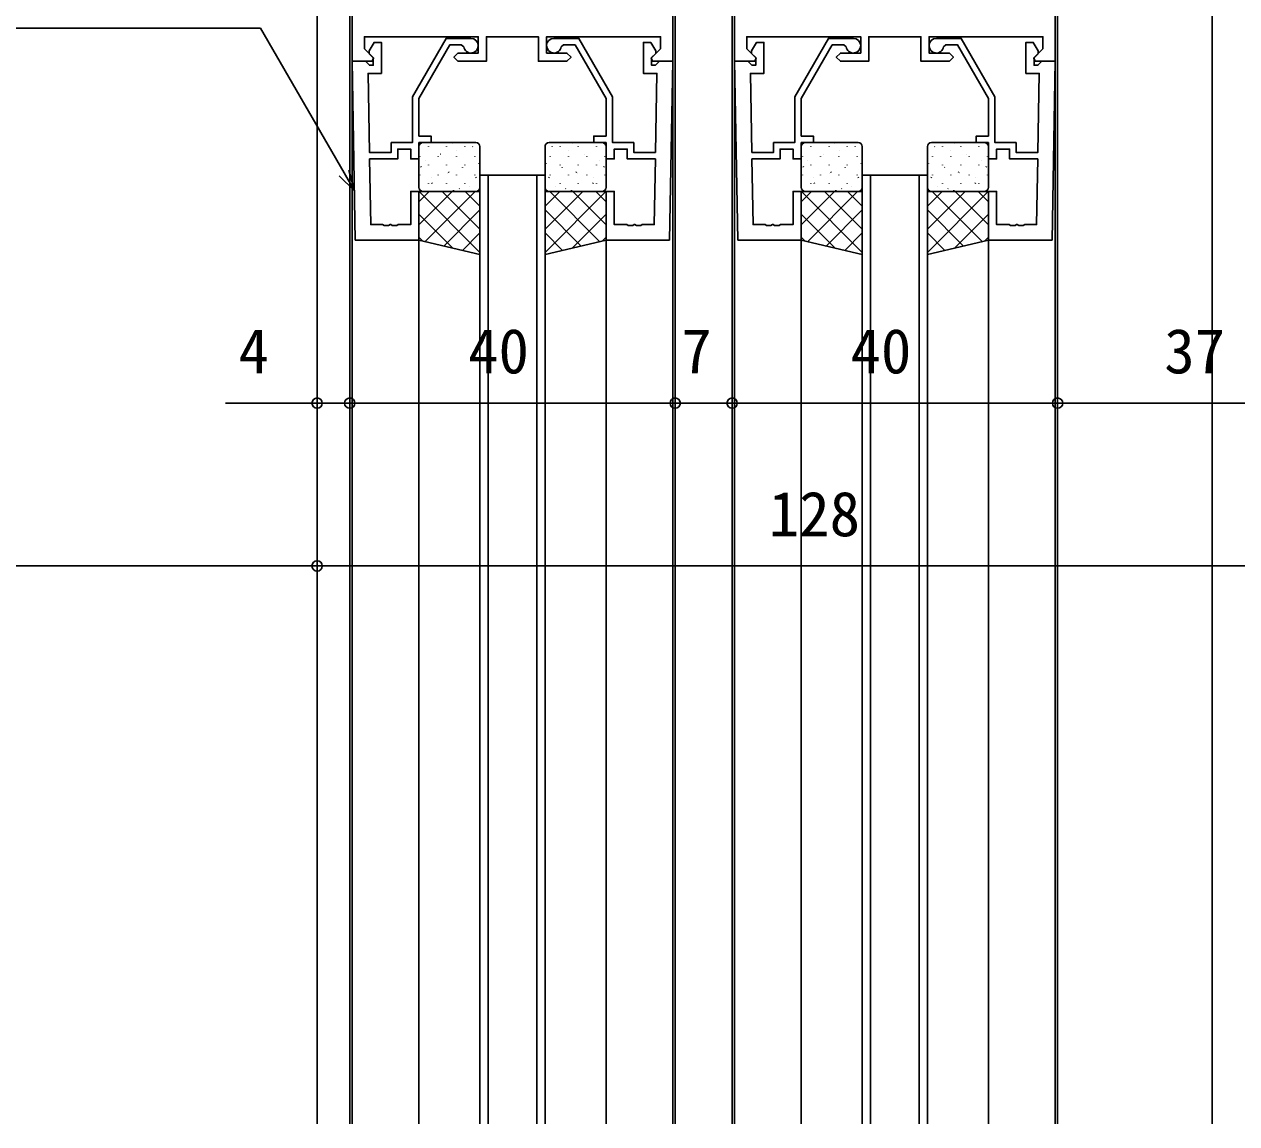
# Model space of a CAD drawing. Units: millimetres, scale not verified. Extents: x -437 to 438, y -681 to 679.
# Drawn here: x -287.7 to -138.7, y 75.5 to 210.5 of the extents above; entities that cross this region are included whole.
import ezdxf
from ezdxf.enums import TextEntityAlignment as Align

# ---------------------------------------------------------------- set-up
doc = ezdxf.new("R2010")
doc.units = ezdxf.units.MM
doc.header["$LTSCALE"] = 4
for name, color, linetype in [('0-2_YKK_11', 7, 'Continuous'), ('0-3_YKK_12', 2, 'Continuous'), ('0-4_YKK_13', 4, 'Continuous'), ('0-6_YKK_D', 6, 'Continuous')]:
    doc.layers.add(name, color=color, linetype=linetype)
doc.styles.add('ＭＳ ゴシック', font='')
doc.styles.get('ＭＳ ゴシック').set_extended_font_data('MS Gothic')

msp = doc.modelspace()

# ---------------------------------------------------------------- linework, layer by layer
at = {"layer": '0-2_YKK_11'}
for points in [[(-247.395, 253.999), (-247.395, 205.999), (-244.92, 205.999), (-244.759, 206.387), (-245.895, 207.523), (-245.895, 208.999), (-231.895, 208.999), (-231.895, 206.999), (-234.395, 206.999), (-234.895, 206.499), (-234.395, 205.999), (-230.895, 205.999), (-230.895, 208.999), (-224.495, 208.999), (-224.495, 205.999), (-220.995, 205.999), (-220.495, 206.499), (-220.995, 206.999), (-223.495, 206.999), (-223.495, 208.999), (-209.495, 208.999), (-209.495, 207.523), (-210.632, 206.387), (-210.471, 205.999), (-207.995, 205.999), (-207.995, 253.999)], [(-200.4, 253.999), (-200.4, 205.999), (-197.924, 205.999), (-197.764, 206.387), (-198.9, 207.523), (-198.9, 208.999), (-184.9, 208.999), (-184.9, 206.999), (-187.4, 206.999), (-187.9, 206.499), (-187.4, 205.999), (-183.9, 205.999), (-183.9, 208.999), (-177.5, 208.999), (-177.5, 205.999), (-174, 205.999), (-173.5, 206.499), (-174, 206.999), (-176.5, 206.999), (-176.5, 208.999), (-162.5, 208.999), (-162.5, 207.523), (-163.636, 206.387), (-163.476, 205.999), (-161, 205.999), (-161, 253.999)], [(-247.011, 183.999), (-247.395, 205.999), (-245.765, 205.999), (-245.465, 205.699), (-245.265, 205.499), (-244.795, 205.499), (-244.795, 206.449), (-245.295, 206.949), (-245.295, 207.26), (-244.695, 208.299), (-243.795, 208.299), (-243.795, 204.499), (-245.439, 204.499), (-245.27, 194.799), (-242.595, 194.799), (-242.595, 195.999), (-239.995, 195.999), (-239.995, 201.632), (-235.857, 208.799), (-232.795, 208.799)], [(-208.379, 183.999), (-207.995, 205.999), (-209.625, 205.999), (-209.925, 205.699), (-210.125, 205.499), (-210.595, 205.499), (-210.595, 206.449), (-210.095, 206.949), (-210.095, 207.26), (-210.695, 208.299), (-211.595, 208.299), (-211.595, 204.499), (-209.952, 204.499), (-210.121, 194.799), (-212.795, 194.799), (-212.795, 195.999), (-215.395, 195.999), (-215.395, 201.632), (-219.533, 208.799), (-222.595, 208.799)], [(-200.016, 183.999), (-200.4, 205.999), (-198.77, 205.999), (-198.47, 205.699), (-198.27, 205.499), (-197.8, 205.499), (-197.8, 206.449), (-198.3, 206.949), (-198.3, 207.26), (-197.7, 208.299), (-196.8, 208.299), (-196.8, 204.499), (-198.444, 204.499), (-198.274, 194.799), (-195.6, 194.799), (-195.6, 195.999), (-193, 195.999), (-193, 201.631), (-188.862, 208.799), (-185.8, 208.799)], [(-161.384, 183.999), (-161, 205.999), (-162.63, 205.999), (-162.93, 205.699), (-163.13, 205.499), (-163.6, 205.499), (-163.6, 206.449), (-163.1, 206.949), (-163.1, 207.26), (-163.7, 208.299), (-164.6, 208.299), (-164.6, 204.499), (-162.956, 204.499), (-163.126, 194.799), (-165.8, 194.799), (-165.8, 195.999), (-168.4, 195.999), (-168.4, 201.631), (-172.538, 208.799), (-175.6, 208.799)], [(-233.683, 207.749), (-233.979, 207.999), (-235.395, 207.999), (-239.195, 201.417), (-239.195, 196.799), (-237.695, 196.799), (-237.695, 195.999), (-239.195, 195.999), (-239.195, 193.999), (-240.195, 193.999), (-240.195, 195.199), (-241.795, 195.199), (-241.795, 193.999), (-245.256, 193.999), (-245.115, 185.929), (-243.654, 185.929), (-243.47, 185.809), (-242.92, 185.809), (-242.737, 185.929), (-242.654, 185.929), (-242.47, 185.809), (-241.92, 185.809), (-241.737, 185.929), (-240.195, 185.929), (-240.195, 189.999), (-239.195, 189.999), (-239.195, 183.999), (-247.011, 183.999)], [(-221.708, 207.749), (-221.412, 207.999), (-219.995, 207.999), (-216.195, 201.417), (-216.195, 196.799), (-217.695, 196.799), (-217.695, 195.999), (-216.195, 195.999), (-216.195, 193.999), (-215.195, 193.999), (-215.195, 195.199), (-213.595, 195.199), (-213.595, 193.999), (-210.135, 193.999), (-210.276, 185.929), (-211.737, 185.929), (-211.92, 185.809), (-212.47, 185.809), (-212.654, 185.929), (-212.737, 185.929), (-212.92, 185.809), (-213.47, 185.809), (-213.654, 185.929), (-215.195, 185.929), (-215.195, 189.999), (-216.195, 189.999), (-216.195, 183.999), (-208.379, 183.999)], [(-186.687, 207.749), (-186.983, 207.999), (-188.4, 207.999), (-192.2, 201.417), (-192.2, 196.799), (-190.7, 196.799), (-190.7, 195.999), (-192.2, 195.999), (-192.2, 193.999), (-193.2, 193.999), (-193.2, 195.199), (-194.8, 195.199), (-194.8, 193.999), (-198.26, 193.999), (-198.119, 185.929), (-196.658, 185.929), (-196.475, 185.809), (-195.925, 185.809), (-195.742, 185.929), (-195.658, 185.929), (-195.475, 185.809), (-194.925, 185.809), (-194.742, 185.929), (-193.2, 185.929), (-193.2, 189.999), (-192.2, 189.999), (-192.2, 183.999), (-200.016, 183.999)], [(-174.713, 207.749), (-174.417, 207.999), (-173, 207.999), (-169.2, 201.417), (-169.2, 196.799), (-170.7, 196.799), (-170.7, 195.999), (-169.2, 195.999), (-169.2, 193.999), (-168.2, 193.999), (-168.2, 195.199), (-166.6, 195.199), (-166.6, 193.999), (-163.14, 193.999), (-163.281, 185.929), (-164.742, 185.929), (-164.925, 185.809), (-165.475, 185.809), (-165.658, 185.929), (-165.742, 185.929), (-165.925, 185.809), (-166.475, 185.809), (-166.658, 185.929), (-168.2, 185.929), (-168.2, 189.999), (-169.2, 189.999), (-169.2, 183.999), (-161.384, 183.999)]]:
    msp.add_lwpolyline(points, dxfattribs=at)
for centre, start, end in [((-232.795, 207.899), 189.59406, 90), ((-222.595, 207.899), 90, 350.40594), ((-185.8, 207.899), 189.59406, 90), ((-175.6, 207.899), 90, 350.40594)]:
    msp.add_arc(centre, 0.9, start, end, dxfattribs=at)
at = {"layer": '0-3_YKK_12'}
for p, q in [((-247.695, 75.499), (-247.695, 253.999)), ((-207.695, 75.499), (-207.695, 253.999)), ((-200.7, 75.499), (-200.7, 253.999)), ((-160.7, 75.499), (-160.7, 253.999)), ((-251.7, 244.499), (-251.7, 75.499)), ((-141.7, 244), (-141.7, 75.499)), ((-247.395, 206.199), (-247.395, 75.499)), ((-207.995, 206.199), (-207.995, 75.499)), ((-200.4, 75.499), (-200.4, 206.199)), ((-161, 75.499), (-161, 206.199)), ((-231.695, 75.499), (-231.695, 191.999)), ((-230.695, 191.999), (-230.695, 75.499)), ((-224.695, 75.499), (-224.695, 191.999)), ((-184.7, 75.499), (-184.7, 191.999)), ((-183.7, 191.999), (-183.7, 75.499)), ((-177.7, 75.499), (-177.7, 191.999)), ((-239.195, 183.999), (-239.195, 75.499)), ((-216.195, 75.499), (-216.195, 183.999)), ((-192.2, 183.999), (-192.2, 75.499)), ((-169.2, 75.499), (-169.2, 183.999))]:
    msp.add_line(p, q, dxfattribs=at)
for points in [[(-231.695, 191.999), (-223.695, 191.999), (-223.695, 75.499)], [(-184.7, 191.999), (-176.7, 191.999), (-176.7, 75.499)]]:
    msp.add_lwpolyline(points, dxfattribs=at)
at = {"layer": '0-4_YKK_13'}
for p, q in [((-239.195, 190.499), (-239.195, 195.499)), ((-238.695, 195.999), (-232.195, 195.999)), ((-238.029, 195.532), (-238.029, 195.495)), ((-235.787, 195.532), (-235.787, 195.495)), ((-235.02, 195.999), (-234.978, 195.937)), ((-233.544, 195.532), (-233.544, 195.495)), ((-232.587, 195.505), (-232.585, 195.498)), ((-231.695, 195.499), (-231.695, 190.499)), ((-223.695, 195.499), (-223.695, 190.499)), ((-216.695, 195.999), (-223.195, 195.999)), ((-222.804, 195.505), (-222.806, 195.498)), ((-221.847, 195.532), (-221.847, 195.495)), ((-220.371, 195.999), (-220.412, 195.937)), ((-219.604, 195.532), (-219.604, 195.495)), ((-217.362, 195.532), (-217.362, 195.495)), ((-216.195, 190.499), (-216.195, 195.499)), ((-192.2, 190.499), (-192.2, 195.499)), ((-191.7, 195.999), (-185.2, 195.999)), ((-191.034, 195.532), (-191.034, 195.495)), ((-188.791, 195.532), (-188.791, 195.495)), ((-188.024, 195.999), (-187.983, 195.937)), ((-186.549, 195.532), (-186.549, 195.495)), ((-185.592, 195.505), (-185.589, 195.498)), ((-184.7, 195.499), (-184.7, 190.499)), ((-176.7, 195.499), (-176.7, 190.499)), ((-169.7, 195.999), (-176.2, 195.999)), ((-175.808, 195.505), (-175.811, 195.498)), ((-174.851, 195.532), (-174.851, 195.495)), ((-173.376, 195.999), (-173.417, 195.937)), ((-172.609, 195.532), (-172.609, 195.495)), ((-170.366, 195.532), (-170.366, 195.495)), ((-169.2, 190.499), (-169.2, 195.499)), ((-239.06, 194.321), (-239.06, 194.284)), ((-238.389, 193.84), (-238.387, 193.833)), ((-236.818, 194.321), (-236.818, 194.284)), ((-236.518, 194.572), (-236.515, 194.565)), ((-234.575, 194.321), (-234.575, 194.284)), ((-234.546, 195.021), (-234.544, 195.014)), ((-232.333, 194.321), (-232.333, 194.284)), ((-223.058, 194.321), (-223.058, 194.284)), ((-220.844, 195.021), (-220.847, 195.014)), ((-220.815, 194.321), (-220.815, 194.284)), ((-218.873, 194.572), (-218.875, 194.565)), ((-218.573, 194.321), (-218.573, 194.284)), ((-217.001, 193.84), (-217.004, 193.833)), ((-216.33, 194.321), (-216.33, 194.284)), ((-192.065, 194.321), (-192.065, 194.284)), ((-191.394, 193.84), (-191.392, 193.833)), ((-189.823, 194.321), (-189.823, 194.284)), ((-189.523, 194.572), (-189.52, 194.565)), ((-187.58, 194.321), (-187.58, 194.284)), ((-187.551, 195.021), (-187.548, 195.014)), ((-185.338, 194.321), (-185.338, 194.284)), ((-176.062, 194.321), (-176.062, 194.284)), ((-173.849, 195.021), (-173.852, 195.014)), ((-173.82, 194.321), (-173.82, 194.284)), ((-171.877, 194.572), (-171.88, 194.565)), ((-171.577, 194.321), (-171.577, 194.284)), ((-170.006, 193.84), (-170.008, 193.833)), ((-169.335, 194.321), (-169.335, 194.284)), ((-238.952, 193.061), (-238.91, 192.998)), ((-238.029, 193.252), (-238.029, 193.215)), ((-235.787, 193.252), (-235.787, 193.215)), ((-235.689, 192.232), (-235.687, 192.224)), ((-235.574, 192.397), (-235.533, 192.335)), ((-233.818, 192.963), (-233.815, 192.956)), ((-233.544, 193.252), (-233.544, 193.215)), ((-231.846, 193.413), (-231.844, 193.406)), ((-223.545, 193.413), (-223.547, 193.406)), ((-221.847, 193.252), (-221.847, 193.215)), ((-221.573, 192.963), (-221.575, 192.956)), ((-219.817, 192.397), (-219.858, 192.335)), ((-219.701, 192.232), (-219.704, 192.224)), ((-219.604, 193.252), (-219.604, 193.215)), ((-217.362, 193.252), (-217.362, 193.215)), ((-216.439, 193.061), (-216.481, 192.998)), ((-191.956, 193.061), (-191.915, 192.998)), ((-191.034, 193.252), (-191.034, 193.215)), ((-188.791, 193.252), (-188.791, 193.215)), ((-188.694, 192.232), (-188.691, 192.224)), ((-188.579, 192.397), (-188.537, 192.335)), ((-186.822, 192.963), (-186.82, 192.956)), ((-186.549, 193.252), (-186.549, 193.215)), ((-184.851, 193.413), (-184.848, 193.406)), ((-176.549, 193.413), (-176.552, 193.406)), ((-174.851, 193.252), (-174.851, 193.215)), ((-174.578, 192.963), (-174.58, 192.956)), ((-172.821, 192.397), (-172.863, 192.335)), ((-172.706, 192.232), (-172.709, 192.224)), ((-172.609, 193.252), (-172.609, 193.215)), ((-170.366, 193.252), (-170.366, 193.215)), ((-169.444, 193.061), (-169.485, 192.998)), ((-239.06, 192.041), (-239.06, 192.004)), ((-238.029, 190.972), (-238.029, 190.935)), ((-237.648, 191.747), (-237.646, 191.74)), ((-237.617, 191.044), (-237.575, 190.981)), ((-236.818, 192.041), (-236.818, 192.004)), ((-235.787, 190.972), (-235.787, 190.935)), ((-234.575, 192.041), (-234.575, 192.004)), ((-233.544, 190.972), (-233.544, 190.935)), ((-232.333, 192.041), (-232.333, 192.004)), ((-232.197, 191.734), (-232.155, 191.671)), ((-223.194, 191.734), (-223.235, 191.671)), ((-223.058, 192.041), (-223.058, 192.004)), ((-221.847, 190.972), (-221.847, 190.935)), ((-220.815, 192.041), (-220.815, 192.004)), ((-219.604, 190.972), (-219.604, 190.935)), ((-218.573, 192.041), (-218.573, 192.004)), ((-217.774, 191.044), (-217.816, 190.981)), ((-217.742, 191.747), (-217.745, 191.74)), ((-217.362, 190.972), (-217.362, 190.935)), ((-216.33, 192.041), (-216.33, 192.004)), ((-192.065, 192.041), (-192.065, 192.004)), ((-191.034, 190.972), (-191.034, 190.935)), ((-190.653, 191.747), (-190.651, 191.74)), ((-190.621, 191.044), (-190.58, 190.981)), ((-189.823, 192.041), (-189.823, 192.004)), ((-188.791, 190.972), (-188.791, 190.935)), ((-187.58, 192.041), (-187.58, 192.004)), ((-186.549, 190.972), (-186.549, 190.935)), ((-185.338, 192.041), (-185.338, 192.004)), ((-185.201, 191.734), (-185.16, 191.671)), ((-176.199, 191.734), (-176.24, 191.671)), ((-176.062, 192.041), (-176.062, 192.004)), ((-174.851, 190.972), (-174.851, 190.935)), ((-173.82, 192.041), (-173.82, 192.004)), ((-172.609, 190.972), (-172.609, 190.935)), ((-171.577, 192.041), (-171.577, 192.004)), ((-170.779, 191.044), (-170.82, 190.981)), ((-170.747, 191.747), (-170.749, 191.74)), ((-170.366, 190.972), (-170.366, 190.935)), ((-169.335, 192.041), (-169.335, 192.004)), ((-239.195, 188.733), (-237.929, 189.999)), ((-239.195, 185.905), (-235.101, 189.999)), ((-239.173, 189.999), (-231.695, 182.521)), ((-232.195, 189.999), (-238.695, 189.999)), ((-238.446, 183.826), (-232.272, 189.999)), ((-236.345, 189.999), (-231.695, 185.349)), ((-234.948, 190.139), (-234.946, 190.132)), ((-234.239, 190.38), (-234.198, 190.318)), ((-233.517, 189.999), (-231.695, 188.178)), ((-232.989, 190.623), (-232.987, 190.616)), ((-216.217, 189.999), (-223.695, 182.521)), ((-219.046, 189.999), (-223.695, 185.349)), ((-221.874, 189.999), (-223.695, 188.178)), ((-223.195, 189.999), (-216.695, 189.999)), ((-216.945, 183.826), (-223.118, 189.999)), ((-222.402, 190.623), (-222.404, 190.616)), ((-221.152, 190.38), (-221.193, 190.318)), ((-220.442, 190.139), (-220.445, 190.132)), ((-216.195, 185.905), (-220.29, 189.999)), ((-216.195, 188.733), (-217.461, 189.999)), ((-192.2, 188.733), (-190.934, 189.999)), ((-192.2, 185.905), (-188.106, 189.999)), ((-192.178, 189.999), (-184.7, 182.521)), ((-185.2, 189.999), (-191.7, 189.999)), ((-191.45, 183.826), (-185.277, 189.999)), ((-189.35, 189.999), (-184.7, 185.349)), ((-187.953, 190.139), (-187.95, 190.132)), ((-187.244, 190.38), (-187.202, 190.318)), ((-186.521, 189.999), (-184.7, 188.178)), ((-185.994, 190.623), (-185.991, 190.616)), ((-169.222, 189.999), (-176.7, 182.521)), ((-172.05, 189.999), (-176.7, 185.349)), ((-174.879, 189.999), (-176.7, 188.178)), ((-176.2, 189.999), (-169.7, 189.999)), ((-169.95, 183.826), (-176.123, 189.999)), ((-175.406, 190.623), (-175.409, 190.616)), ((-174.156, 190.38), (-174.198, 190.318)), ((-173.447, 190.139), (-173.45, 190.132)), ((-169.2, 185.905), (-173.294, 189.999)), ((-169.2, 188.733), (-170.466, 189.999)), ((-239.195, 187.192), (-235.042, 183.039)), ((-236.148, 183.295), (-231.695, 187.748)), ((-219.242, 183.295), (-223.695, 187.748)), ((-216.195, 187.192), (-220.349, 183.039)), ((-192.2, 187.192), (-188.046, 183.039)), ((-189.153, 183.295), (-184.7, 187.748)), ((-172.247, 183.295), (-176.7, 187.748)), ((-169.2, 187.192), (-173.354, 183.039)), ((-233.851, 182.764), (-231.695, 184.919)), ((-221.54, 182.764), (-223.695, 184.919)), ((-186.856, 182.764), (-184.7, 184.919)), ((-174.544, 182.764), (-176.7, 184.919)), ((-239.195, 184.364), (-238.721, 183.889)), ((-216.195, 184.364), (-216.67, 183.889)), ((-192.2, 184.364), (-191.725, 183.889)), ((-169.2, 184.364), (-169.675, 183.889))]:
    msp.add_line(p, q, dxfattribs=at)
for points in [[(-239.195, 183.999), (-239.195, 189.999), (-231.695, 189.999), (-231.695, 182.265)], [(-216.195, 183.999), (-216.195, 189.999), (-223.695, 189.999), (-223.695, 182.265)], [(-192.2, 183.999), (-192.2, 189.999), (-184.7, 189.999), (-184.7, 182.265)], [(-169.2, 183.999), (-169.2, 189.999), (-176.7, 189.999), (-176.7, 182.265)]]:
    msp.add_lwpolyline(points, close=True, dxfattribs=at)
for centre, start, end in [((-238.695, 195.499), 90, 180), ((-232.195, 195.499), 0, 90), ((-223.195, 195.499), 90, 180), ((-216.695, 195.499), 0, 90), ((-191.7, 195.499), 90, 180), ((-185.2, 195.499), 0, 90), ((-176.2, 195.499), 90, 180), ((-169.7, 195.499), 0, 90), ((-238.695, 190.499), 180, 270), ((-232.195, 190.499), 270, 0), ((-223.195, 190.499), 180, 270), ((-216.695, 190.499), 270, 0), ((-191.7, 190.499), 180, 270), ((-185.2, 190.499), 270, 0), ((-176.2, 190.499), 180, 270), ((-169.7, 190.499), 270, 0)]:
    msp.add_arc(centre, 0.5, start, end, dxfattribs=at)
at = {"layer": '0-6_YKK_D'}
for p, q in [((-251.7, 181.999), (-251.7, 142.999)), ((-160.7, 181.999), (-160.7, 162.999)), ((-160.7, 163.999), (-123.7, 163.999)), ((-351.7, 143.999), (-251.7, 143.999)), ((-251.7, 143.999), (-123.7, 143.999))]:
    msp.add_line(p, q, dxfattribs=at)
for points in [[(-247.117, 190.064), (-248.392, 192.273), (-258.664, 210.064), (-298.743, 210.064)], [(-247.8, 192.614), (-247.117, 190.064), (-248.984, 191.931)], [(-247.695, 163.999), (-251.7, 163.999), (-262.98, 163.999)], [(-247.695, 163.999), (-207.695, 163.999), (-200.7, 163.999), (-160.7, 163.999)]]:
    msp.add_lwpolyline(points, dxfattribs=at)
for centre in [(-251.7, 163.999), (-247.695, 163.999), (-247.695, 163.999), (-207.695, 163.999), (-207.695, 163.999), (-200.7, 163.999), (-200.7, 163.999), (-160.7, 163.999), (-160.7, 163.999), (-251.7, 143.999), (-251.7, 143.999)]:
    msp.add_circle(centre, 0.637, dxfattribs=at)

# ---------------------------------------------------------------- texts
at = {"layer": '0-6_YKK_D', "style": 'ＭＳ ゴシック'}
for s, p in [('4', (-261.364, 165.999)), ('40', (-233.15, 165.999)), ('7', (-206.946, 165.999)), ('40', (-186.155, 165.999)), ('37', (-147.591, 165.999)), ('128', (-196.201, 145.999))]:
    msp.add_text(s, height=5.499, dxfattribs=at).set_placement(p, align=Align.BOTTOM_LEFT)

doc.saveas('drawing.dxf')
